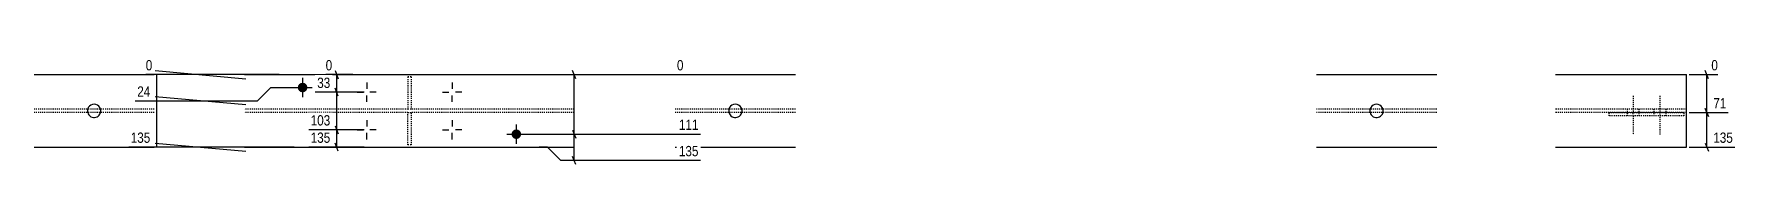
# Model space of a CAD drawing. Header units: millimetres. Extents: x 12 to 27784, y 8 to 1794.
# Drawn here: x 14454 to 17637, y 12 to 212 of the extents above; entities that cross this region are included whole.
import ezdxf

# ---------------------------------------------------------------- set-up
doc = ezdxf.new("R2010")
doc.units = ezdxf.units.MM
doc.linetypes.add('DXK_LINE_DOT2', pattern=[3.9198, 1.9599, -1.9599])
doc.layers.add('MÅLSÆTNING', color=7, linetype='Continuous')
doc.layers.add('STÅL', color=7, linetype='Continuous')
doc.styles.add('Arial Narrow', font='ARIALN.TTF', dxfattribs={"height": 0.2})

msp = doc.modelspace()

# ---------------------------------------------------------------- hatches: boundary and pattern name
at = {"layer": 'STÅL', "linetype": 'Continuous'}
for points in [[(14965.7, 155.5, -1), (14947.7, 155.5, -1)], [(15365.7, 68.5, -1), (15347.7, 68.5, -1)]]:
    msp.add_hatch(color=96, dxfattribs=at).paths.add_polyline_path(points)

# ---------------------------------------------------------------- linework, layer by layer
at = {"layer": 'MÅLSÆTNING', "color": 7, "linetype": 'Continuous'}
for p, q in [((14912.7, 179.5), (14663.2, 179.5)), ((14680.9, 187), (14850.4, 172)), ((14683.9, 130.5), (14683.9, 179.5)), ((15050.7, 179.5), (14999.9, 179.5)), ((15017.6, 187), (15023.6, 172)), ((15020.6, 146.8), (15020.6, 179.5)), ((15381.6, 179.5), (15669.5, 179.5)), ((15468, 172), (15462, 187)), ((15465, 68.5), (15465, 179.5)), ((17551.7, 179.5), (17605.3, 179.5)), ((17587.6, 172), (17581.6, 187)), ((17584.6, 108.7), (17584.6, 179.5)), ((14643.7, 130.5), (14872.4, 130.5)), ((14643.7, 130.5), (14872.4, 130.5)), ((14850.4, 123), (14680.9, 138)), ((14850.4, 123), (14680.9, 138)), ((14683.9, 44.5), (14683.9, 130.5)), ((14872.4, 130.5), (14897.4, 155.5)), ((14872.4, 130.5), (14897.4, 155.5)), ((14897.4, 155.5), (14951.7, 155.5)), ((14897.4, 155.5), (14951.7, 155.5)), ((15071.7, 146.8), (14980.4, 146.8)), ((15071.7, 146.8), (14980.4, 146.8)), ((15023.6, 139.3), (15017.6, 154.3)), ((15023.6, 139.3), (15017.6, 154.3)), ((17551.7, 108.7), (17624.8, 108.7)), ((17551.7, 108.7), (17624.8, 108.7)), ((17581.6, 116.2), (17587.6, 101.2)), ((17587.6, 101.2), (17581.6, 116.2)), ((17584.6, 44.5), (17584.6, 108.7)), ((15071.7, 76.8), (14968.2, 76.8)), ((15017.6, 84.3), (15023.6, 69.3)), ((15020.6, 44.5), (15020.6, 76.8)), ((15361.7, 68.5), (15701.2, 68.5)), ((15361.7, 68.5), (15701.2, 68.5)), ((15462, 76), (15468, 61)), ((15462, 76), (15468, 61)), ((15465, 19.5), (15465, 68.5)), ((14940.9, 44.5), (14631.5, 44.5)), ((14680.9, 52), (14850.4, 37)), ((15071.7, 44.5), (14968.2, 44.5)), ((15023.6, 37), (15017.6, 52)), ((15415, 44.5), (15399.4, 44.5)), ((15440, 19.5), (15415, 44.5)), ((17551.7, 44.5), (17637, 44.5)), ((17581.6, 52), (17587.6, 37)), ((15701.2, 19.5), (15440, 19.5)), ((15468, 12), (15462, 27))]:
    msp.add_line(p, q, dxfattribs=at)
at = {"layer": 'STÅL', "color": 2, "linetype": 'Continuous'}
for p, q in [((14454.1, 179.5), (14679.1, 179.5)), ((14847.7, 179.5), (15465.2, 179.5)), ((15654.1, 179.5), (15879.1, 179.5)), ((16854.1, 179.5), (17079.1, 179.5)), ((17301.7, 179.5), (17546.7, 179.5)), ((17546.7, 44.5), (17546.7, 179.5)), ((14454.1, 44.5), (14679.1, 44.5)), ((14847.7, 44.5), (15465.2, 44.5)), ((15654.1, 44.5), (15879.1, 44.5)), ((16854.1, 44.5), (17079.1, 44.5)), ((17301.7, 44.5), (17546.7, 44.5))]:
    msp.add_line(p, q, dxfattribs=at)
at = {"layer": 'STÅL', "color": 96, "linetype": 'Continuous'}
for p, q in [((14956.7, 173.5), (14956.7, 137.5)), ((15076.7, 164.8), (15076.7, 152.8)), ((15236.7, 164.8), (15236.7, 152.8)), ((14938.7, 155.5), (14974.7, 155.5)), ((15058.7, 146.8), (15070.7, 146.8)), ((15076.7, 128.8), (15076.7, 140.8)), ((15094.7, 146.8), (15082.7, 146.8)), ((15218.7, 146.8), (15230.7, 146.8)), ((15236.7, 128.8), (15236.7, 140.8)), ((15254.7, 146.8), (15242.7, 146.8)), ((15058.7, 76.8), (15070.7, 76.8)), ((15076.7, 94.8), (15076.7, 82.8)), ((15076.7, 58.8), (15076.7, 70.8)), ((15094.7, 76.8), (15082.7, 76.8)), ((15218.7, 76.8), (15230.7, 76.8)), ((15236.7, 94.8), (15236.7, 82.8)), ((15236.7, 58.8), (15236.7, 70.8)), ((15254.7, 76.8), (15242.7, 76.8)), ((15338.7, 68.5), (15374.7, 68.5)), ((15356.7, 86.5), (15356.7, 50.5))]:
    msp.add_line(p, q, dxfattribs=at)
at = {"layer": 'STÅL', "color": 7, "linetype": 'DXK_LINE_DOT2'}
for p, q in [((15159.7, 175.3), (15153.7, 175.3)), ((15153.7, 175.3), (15153.7, 115.3)), ((15159.7, 175.3), (15159.7, 115.3)), ((14679.1, 115.3), (14454.1, 115.3)), ((14679.1, 108.7), (14454.1, 108.7)), ((15153.7, 115.3), (14847.7, 115.3)), ((15153.7, 108.7), (14847.7, 108.7)), ((15159.7, 115.3), (15153.7, 115.3)), ((15153.7, 48.7), (15153.7, 108.7)), ((15153.7, 108.7), (15159.7, 108.7)), ((15465.2, 115.3), (15159.7, 115.3)), ((15159.7, 108.7), (15159.7, 48.7)), ((15465.2, 108.7), (15159.7, 108.7)), ((15879.1, 115.3), (15654.1, 115.3)), ((15879.1, 108.7), (15654.1, 108.7)), ((17079.1, 115.3), (16854.1, 115.3)), ((17079.1, 108.7), (16854.1, 108.7)), ((17546.7, 115.3), (17301.7, 115.3)), ((17546.7, 108.7), (17301.7, 108.7)), ((17401.7, 108.7), (17541.7, 108.7)), ((17401.7, 102.7), (17401.7, 108.7)), ((17541.7, 102.7), (17401.7, 102.7)), ((17446.7, 102.7), (17446.7, 108.7)), ((17541.7, 108.7), (17541.7, 102.7)), ((15159.7, 48.7), (15153.7, 48.7))]:
    msp.add_line(p, q, dxfattribs=at)
at = {"layer": 'STÅL', "color": 96, "linetype": 'DXK_LINE_DOT2'}
for p, q in [((17446.7, 140.3), (17446.7, 108.7)), ((17496.7, 140.3), (17496.7, 67.3)), ((17435.7, 115.3), (17435.7, 108.7)), ((17435.7, 108.7), (17435.7, 102.7)), ((17446.7, 102.7), (17446.7, 67.3)), ((17457.7, 115.3), (17457.7, 108.7)), ((17457.7, 108.7), (17457.7, 102.7)), ((17485.7, 115.3), (17485.7, 108.7)), ((17485.7, 108.7), (17485.7, 102.7)), ((17507.7, 115.3), (17507.7, 108.7)), ((17507.7, 108.7), (17507.7, 102.7))]:
    msp.add_line(p, q, dxfattribs=at)
at = {"layer": 'STÅL', "color": 2, "linetype": 'Continuous'}
for centre, start, end in [((14566.6, 112), 150.3737, 330.3737), ((14566.6, 112), 330.3737, 150.3737), ((15766.6, 112), 150.3737, 330.3737), ((15766.6, 112), 330.3737, 150.3737), ((16966.6, 112), 150.3737, 330.3737), ((16966.6, 112), 330.3737, 150.3737)]:
    msp.add_arc(centre, 12.5, start, end, dxfattribs=at)

# ---------------------------------------------------------------- next in the draw order: wipeouts: each hides what was drawn before it
at = {"color": 0, "linetype": 'Continuous'}
for points in [[(14679.4, 183.5), (14679.4, 211.5), (14659.2, 211.5), (14659.2, 183.5)], [(15016.1, 183.5), (15016.1, 211.5), (14995.9, 211.5), (14995.9, 183.5)], [(15673.5, 183.5), (15673.5, 211.5), (15469.5, 211.5), (15469.5, 183.5)], [(17609.3, 183.5), (17609.3, 211.5), (17589.1, 211.5), (17589.1, 183.5)], [(14675.7, 134.5), (14675.7, 162.5), (14643.3, 162.5), (14643.3, 134.5)], [(17625.2, 112.7), (17625.2, 140.7), (17592.8, 140.7), (17592.8, 112.7)], [(15012.4, 80.8), (15012.4, 108.8), (14967.9, 108.8), (14967.9, 80.8)], [(15701.5, 72.5), (15701.5, 100.5), (15657, 100.5), (15657, 72.5)], [(14675.7, 48.5), (14675.7, 76.5), (14631.1, 76.5), (14631.1, 48.5)], [(17637.4, 48.5), (17637.4, 76.5), (17592.8, 76.5), (17592.8, 48.5)], [(15701.5, 23.5), (15701.5, 51.5), (15657, 51.5), (15657, 23.5)]]:
    msp.add_wipeout(points, dxfattribs=at).dxf.layer = 'MÅLSÆTNING'

# ---------------------------------------------------------------- next in the draw order: texts
at = {"layer": 'MÅLSÆTNING', "color": 3, "linetype": 'Continuous', "style": 'Arial Narrow'}
for s, height, p in [('0', 19.1, (14663.2, 187.5)), ('0', 19.1, (14999.9, 187.5)), ('0', 19.1, (15657.3, 187.5)), ('0', 19.1, (17593.1, 187.5)), ('24', 19.09, (14647.3, 138.5)), ('71', 19.09, (17596.8, 116.7)), ('111', 19.09, (15661, 76.5)), ('135', 19.09, (14635.1, 52.5)), ('135', 19.09, (17596.8, 52.5)), ('135', 19.09, (15661, 27.5))]:
    msp.add_text(s, height=height, dxfattribs=at).set_placement(p)

# ---------------------------------------------------------------- next in the draw order: wipeouts: each hides what was drawn before it
at = {"color": 0, "linetype": 'Continuous'}
msp.add_wipeout([(15012.4, 48.5), (15012.4, 76.5), (14967.9, 76.5), (14967.9, 48.5)], dxfattribs=at).dxf.layer = 'MÅLSÆTNING'

# ---------------------------------------------------------------- next in the draw order: linework, layer by layer
at = {"layer": 'MÅLSÆTNING', "color": 7, "linetype": 'Continuous'}
for p, q in [((15020.6, 76.8), (15020.6, 146.8)), ((15071.7, 76.8), (14968.2, 76.8)), ((15017.6, 84.3), (15023.6, 69.3))]:
    msp.add_line(p, q, dxfattribs=at)

# ---------------------------------------------------------------- next in the draw order: texts
at = {"layer": 'MÅLSÆTNING', "color": 3, "linetype": 'Continuous', "style": 'Arial Narrow'}
for s, p in [('103', (14971.9, 84.8)), ('135', (14971.9, 52.5))]:
    msp.add_text(s, height=19.09, dxfattribs=at).set_placement(p)

# ---------------------------------------------------------------- next in the draw order: wipeouts: each hides what was drawn before it
at = {"color": 0, "linetype": 'Continuous'}
msp.add_wipeout([(15012.4, 150.8), (15012.4, 178.8), (14980.1, 178.8), (14980.1, 150.8)], dxfattribs=at).dxf.layer = 'MÅLSÆTNING'

# ---------------------------------------------------------------- next in the draw order: texts
at = {"layer": 'MÅLSÆTNING', "color": 3, "linetype": 'Continuous', "style": 'Arial Narrow'}
msp.add_text('33', height=19.09, dxfattribs=at).set_placement((14984.1, 154.8))

doc.saveas('drawing.dxf')
